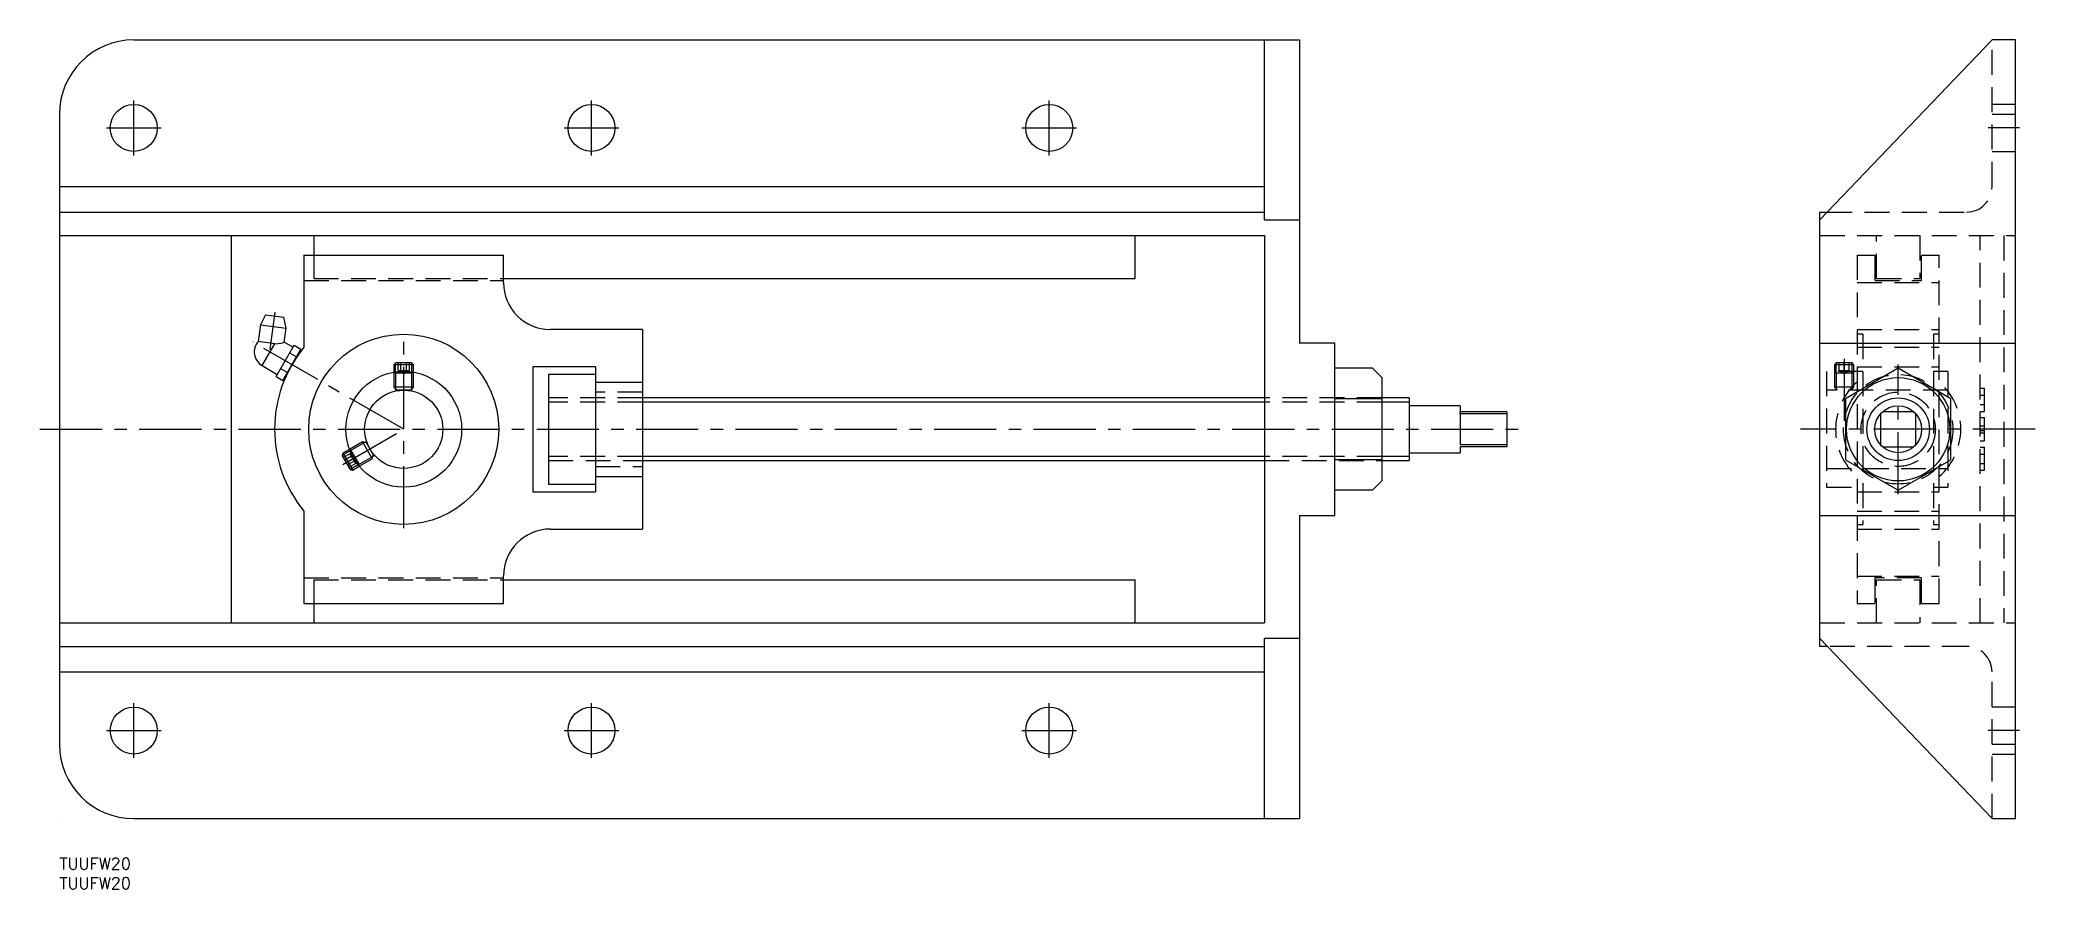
# Model space of a CAD drawing. Extents: x -5 to 505, y -8 to 209.
import ezdxf

# ---------------------------------------------------------------- set-up
doc = ezdxf.new("R2010")
doc.units = 0
doc.header["$LTSCALE"] = 0.5
doc.linetypes.add('CENTER', pattern=[50.8, 31.75, -6.35, 6.35, -6.35])
doc.linetypes.add('DASHED', pattern=[19.05, 12.7, -6.35])
for name, color, linetype in [('MSM_CENTER', 1, 'CENTER'), ('MSM_CONTINUOUS', 7, 'CONTINUOUS'), ('MSM_DASHED', 4, 'DASHED'), ('MSM_NARROW', 5, 'CONTINUOUS'), ('MSM_PART_NUMBER', 7, 'CONTINUOUS')]:
    doc.layers.add(name, color=color, linetype=linetype)
doc.styles.get("Standard").update_dxf_attribs({"font": 'txt.shx', "height": 3, "bigfont": 'bigfont.shx'})

msp = doc.modelspace()

# ---------------------------------------------------------------- linework, layer by layer
at = {"layer": 'MSM_CENTER'}
for p, q in [((19, 179.5), (19, 193.5)), ((136, 179.5), (136, 193.5)), ((253, 179.5), (253, 193.5)), ((12, 186.5), (26, 186.5)), ((129, 186.5), (143, 186.5)), ((246, 186.5), (260, 186.5)), ((501, 186.5), (493, 186.5)), ((53.88, 129.89), (55.14, 139.46)), ((88, 84.2), (88, 134.8)), ((88, 109.5), (49.46, 131.75)), ((456.2, 127.5), (456.2, 109.5)), ((470, 92.91), (470, 126.09)), ((-5, 109.5), (375, 109.5)), ((72.41, 100.5), (88, 109.5)), ((505, 109.5), (445, 109.5)), ((19, 25.5), (19, 39.5)), ((136, 25.5), (136, 39.5)), ((253, 25.5), (253, 39.5)), ((12, 32.5), (26, 32.5)), ((129, 32.5), (143, 32.5)), ((246, 32.5), (260, 32.5)), ((501, 32.5), (493, 32.5)), ((0, 10), (0, 10))]:
    msp.add_line(p, q, dxfattribs=at)
at = {"layer": 'MSM_CONTINUOUS'}
for p, q in [((19, 209), (317, 209)), ((308, 163), (308, 209)), ((317, 209), (317, 131.5)), ((450, 163), (494, 209)), ((500, 209), (494, 209)), ((500, 10), (500, 209)), ((0, 190), (0, 29)), ((0, 165), (308, 165)), ((450, 54), (450, 165)), ((450, 165), (451.91, 165)), ((0, 159), (308, 159)), ((44, 60), (44, 159)), ((65, 159), (65, 154)), ((275, 148), (275, 159)), ((308, 163), (317, 163)), ((308, 159), (308, 60)), ((62.5, 154), (113.5, 154)), ((62.5, 154), (62.5, 130.45)), ((113.5, 147), (113.5, 154)), ((113.5, 148), (275, 148)), ((52.63, 138.78), (51.38, 136.22)), ((52.63, 138.78), (57.39, 138.16)), ((57.93, 135.36), (57.39, 138.16)), ((51.38, 136.22), (50.82, 131.92)), ((51.38, 136.22), (57.93, 135.36)), ((57.45, 131.76), (57.93, 135.36)), ((149, 135), (125.5, 135)), ((149, 135), (149, 84)), ((55.02, 131.37), (50.82, 131.92)), ((55.02, 131.37), (55.93, 131.38)), ((55.38, 123), (60, 131)), ((55.93, 131.38), (56.68, 131.53)), ((56.68, 131.53), (57.26, 131.7)), ((57.11, 122), (61.73, 130)), ((57.26, 131.7), (57.45, 131.76)), ((59.69, 130.46), (57.45, 131.76)), ((58.84, 129), (60.58, 128)), ((60, 131), (61.73, 130)), ((326, 131.5), (317, 131.5)), ((326, 87.5), (326, 131.5)), ((450, 131.5), (500, 131.5)), ((51.79, 125.79), (55.69, 123.54)), ((55.38, 123), (57.11, 122)), ((56.53, 125), (58.27, 124)), ((85.99, 126.5), (85.5, 126.01)), ((85.5, 126.01), (85.5, 124.09)), ((90.5, 126.01), (85.5, 126.01)), ((90.01, 126.5), (85.99, 126.5)), ((90.5, 126.01), (90.01, 126.5)), ((90.5, 124.09), (90.5, 126.01)), ((121, 125.5), (121, 93.5)), ((137, 125.5), (121, 125.5)), ((137, 123.5), (125, 123.5)), ((125, 123.5), (125, 95.5)), ((137, 125.5), (137, 93.5)), ((335.61, 125.09), (326, 125.09)), ((338, 122.7), (335.61, 125.09)), ((338, 122.7), (338, 96.3)), ((470, 125.09), (456.5, 117.29)), ((483.5, 117.29), (470, 125.09)), ((137, 121.57), (149, 121.57)), ((308, 117.5), (149, 117.5)), ((345, 117.5), (338, 117.5)), ((345, 117.5), (345, 101.5)), ((338, 117.29), (326, 117.29)), ((358, 115.5), (345, 115.5)), ((358, 115.5), (358, 114)), ((370, 114), (358, 114)), ((358, 113.47), (358, 105.53)), ((370, 113.47), (358, 113.47)), ((370, 114), (370, 105)), ((456.5, 117.29), (456.5, 101.71)), ((465.5, 113.47), (465.5, 105.53)), ((473.97, 114), (466.03, 114)), ((474.5, 113.47), (473.97, 114)), ((474.5, 105.53), (474.5, 113.47)), ((483.5, 101.71), (483.5, 117.29)), ((72.45, 103.41), (72.27, 102.74)), ((72.27, 102.74), (74.28, 99.26)), ((74.12, 104.37), (72.45, 103.41)), ((72.45, 103.41), (74.95, 99.08)), ((345, 103.5), (358, 103.5)), ((370, 105.53), (358, 105.53)), ((358, 105), (358, 103.5)), ((370, 105), (358, 105)), ((466.03, 105), (473.97, 105)), ((74.28, 99.26), (74.95, 99.08)), ((74.95, 99.08), (76.62, 100.04)), ((137, 97.43), (149, 97.43)), ((149, 101.5), (308, 101.5)), ((338, 101.71), (326, 101.71)), ((338, 101.5), (345, 101.5)), ((456.5, 101.71), (470, 93.91)), ((470, 93.91), (483.5, 101.71)), ((121, 93.5), (137, 93.5)), ((125, 95.5), (137, 95.5)), ((335.61, 93.91), (326, 93.91)), ((335.61, 93.91), (338, 96.3)), ((62.5, 88.55), (62.5, 65)), ((317, 87.5), (326, 87.5)), ((317, 87.5), (317, 10)), ((450, 87.5), (500, 87.5)), ((125.5, 84), (149, 84)), ((113.5, 65), (113.5, 72)), ((113.5, 71), (275, 71)), ((275, 60), (275, 71)), ((62.5, 65), (113.5, 65)), ((65, 65), (65, 60)), ((0, 60), (308, 60)), ((0, 54), (308, 54)), ((308, 10), (308, 56)), ((317, 56), (308, 56)), ((494, 10), (450, 56)), ((451.91, 54), (450, 54)), ((19, 10), (317, 10)), ((494, 10), (500, 10))]:
    msp.add_line(p, q, dxfattribs=at)
for centre, radius in [((19, 186.5), 6), ((136, 186.5), 6), ((253, 186.5), 6), ((88, 109.5), 24.3), ((88, 109.5), 14.8), ((470, 109.5), 13.2), ((88, 109.5), 10), ((470, 109.5), 8), ((470, 109.5), 6), ((19, 32.5), 6), ((136, 32.5), 6), ((253, 32.5), 6)]:
    msp.add_circle(centre, radius, dxfattribs=at)
for centre, radius, start, end in [((19, 190), 19, 90, 180), ((125.5, 147), 12, 180, 270), ((53.79, 129.25), 4, 138.0885, 240), ((88, 109.5), 33, 140.5994, 219.4006), ((125.5, 72), 12, 90, 180), ((19, 29), 19, 180, 270)]:
    msp.add_arc(centre, radius, start, end, dxfattribs=at)
at = {"layer": 'MSM_DASHED'}
for p, q in [((494, 171.5), (494, 209)), ((500, 192.5), (494, 192.5)), ((494, 190), (500, 190)), ((494, 180.5), (500, 180.5)), ((451.91, 165), (487.5, 165)), ((450, 159), (500, 159)), ((464.5, 148), (464.5, 159)), ((475.5, 159), (475.5, 148)), ((491, 60), (491, 159)), ((497, 159), (497, 60)), ((65, 154), (65, 148)), ((459.5, 154), (464, 154)), ((459.5, 154), (459.5, 65)), ((464, 154), (464, 147.5)), ((476, 147.5), (476, 154)), ((476, 154), (480.5, 154)), ((480.5, 65), (480.5, 154)), ((65, 148), (113.5, 148)), ((464.5, 148), (475.5, 148)), ((62.5, 147.5), (113.5, 147.5)), ((459.5, 147), (480.5, 147)), ((464, 147.5), (476, 147.5)), ((459.5, 135), (480.5, 135)), ((461, 133.8), (459.5, 133.8)), ((461, 133.8), (461, 85.2)), ((480.5, 133.8), (479, 133.8)), ((479, 133.8), (479, 85.2)), ((459.5, 130.45), (480.5, 130.45)), ((85.5, 124.09), (85.5, 120.25)), ((85.69, 124.11), (85.93, 123.87)), ((85.93, 124.15), (85.93, 119.29)), ((90.07, 123.87), (85.93, 123.87)), ((86.56, 124.5), (86.56, 126.5)), ((86.56, 124.5), (89.44, 124.5)), ((86.75, 124.5), (88, 123.78)), ((87.28, 124.5), (87.28, 126.5)), ((88, 123.78), (89.25, 124.5)), ((88.72, 124.5), (88.72, 126.5)), ((89.44, 124.5), (89.44, 126.5)), ((90.07, 119.28), (90.07, 124.15)), ((90.07, 123.87), (90.32, 124.12)), ((90.5, 120.25), (90.5, 124.09)), ((461, 124.3), (451.7, 124.3)), ((451.7, 124.3), (451.7, 94.7)), ((454.19, 126.5), (453.7, 126.01)), ((458.7, 126.01), (453.7, 126.01)), ((453.7, 126.01), (453.7, 120.25)), ((453.7, 124.3), (454.13, 123.87)), ((454.13, 123.87), (454.13, 126.44)), ((454.13, 123.87), (454.13, 119.5)), ((458.27, 123.87), (454.13, 123.87)), ((458.21, 126.5), (454.19, 126.5)), ((454.95, 124.5), (454.95, 126.5)), ((454.95, 124.5), (457.45, 124.5)), ((454.95, 124.5), (456.2, 123.78)), ((456.2, 124.5), (456.2, 126.5)), ((456.2, 123.78), (457.45, 124.5)), ((457.45, 124.5), (457.45, 126.5)), ((458.7, 126.01), (458.21, 126.5)), ((458.27, 123.87), (458.27, 126.44)), ((458.27, 123.87), (458.7, 124.3)), ((458.27, 119.5), (458.27, 123.87)), ((458.7, 120.25), (458.7, 126.01)), ((459.5, 125.5), (480.5, 125.5)), ((482.7, 124.3), (479, 124.3)), ((482.7, 124.3), (482.7, 94.7)), ((90.5, 120.25), (85.5, 120.25)), ((85.5, 120.25), (86.25, 119.5)), ((90.07, 119.5), (85.93, 119.5)), ((89.75, 119.5), (90.5, 120.25)), ((149, 117.5), (125, 117.5)), ((149, 119), (137, 119)), ((338, 117.5), (308, 117.5)), ((482.7, 119.5), (451.7, 119.5)), ((453.7, 120.25), (454.45, 119.5)), ((458.7, 120.25), (453.7, 120.25)), ((457.95, 119.5), (458.7, 120.25)), ((491, 119.99), (492.05, 119.99)), ((491, 118.21), (492.05, 118.21)), ((492.05, 114.05), (492.05, 119.99)), ((149, 116.42), (125, 116.42)), ((338, 116.42), (308, 116.42)), ((358, 113.47), (358, 114)), ((491, 115.84), (492.05, 115.84)), ((491, 114.05), (492.05, 114.05)), ((491, 112.47), (492.05, 112.47)), ((492.05, 106.53), (492.05, 112.47)), ((491, 110.39), (492.05, 110.39)), ((491, 109.17), (492.05, 109.17)), ((491, 108.61), (492.05, 108.61)), ((74.29, 103.25), (72.56, 102.25)), ((74.65, 102.62), (72.92, 101.62)), ((77.44, 106.29), (74.12, 104.37)), ((74.52, 104.11), (74.18, 104.2)), ((78.49, 106.4), (74.27, 103.96)), ((75.73, 100.75), (74.29, 103.25)), ((75.63, 102.36), (74.38, 103.08)), ((74.52, 104.11), (76.59, 100.53)), ((75.63, 100.92), (75.63, 102.36)), ((76.34, 100.38), (80.56, 102.82)), ((77.44, 106.29), (79.94, 101.96)), ((78.46, 106.02), (77.44, 106.29)), ((78.31, 106.29), (80.37, 102.71)), ((79.94, 101.96), (80.21, 102.98)), ((149, 102.58), (125, 102.58)), ((338, 102.58), (308, 102.58)), ((491, 106.53), (492.05, 106.53)), ((491, 104.95), (492.05, 104.95)), ((491, 103.16), (492.05, 103.16)), ((492.05, 99.01), (492.05, 104.95)), ((75.37, 101.38), (73.64, 100.38)), ((75.73, 100.75), (74, 99.75)), ((76.5, 100.19), (76.59, 100.53)), ((76.62, 100.04), (79.94, 101.96)), ((125, 101.5), (149, 101.5)), ((137, 100), (149, 100)), ((308, 101.5), (338, 101.5)), ((451.7, 99.5), (482.7, 99.5)), ((491, 100.79), (492.05, 100.79)), ((491, 99.01), (492.05, 99.01)), ((451.7, 94.7), (461, 94.7)), ((459.5, 93.5), (480.5, 93.5)), ((479, 94.7), (482.7, 94.7)), ((459.5, 88.55), (480.5, 88.55)), ((459.5, 85.2), (461, 85.2)), ((459.5, 84), (480.5, 84)), ((479, 85.2), (480.5, 85.2)), ((62.5, 71.5), (113.5, 71.5)), ((459.5, 72), (480.5, 72)), ((464, 71.5), (464, 65)), ((476, 71.5), (464, 71.5)), ((476, 65), (476, 71.5)), ((65, 71), (65, 65)), ((65, 71), (113.5, 71)), ((464.5, 71), (475.5, 71)), ((464.5, 60), (464.5, 71)), ((475.5, 71), (475.5, 60)), ((459.5, 65), (464, 65)), ((476, 65), (480.5, 65)), ((450, 60), (500, 60)), ((487.5, 54), (451.91, 54)), ((494, 10), (494, 47.5)), ((500, 38.5), (494, 38.5)), ((494, 29), (500, 29)), ((494, 26.5), (500, 26.5))]:
    msp.add_line(p, q, dxfattribs=at)
for radius in [14, 9.5]:
    msp.add_circle((470, 109.5), radius, dxfattribs=at)
for centre, radius, start, end in [((487.5, 171.5), 6.5, 270, 360), ((470, 109.5), 16, 131.0145, 228.9855), ((470, 109.5), 16, 311.0145, 48.9855), ((487.5, 47.5), 6.5, 0, 90)]:
    msp.add_arc(centre, radius, start, end, dxfattribs=at)
at = {"layer": 'MSM_NARROW'}
for p, q in [((0, 171.5), (308, 171.5)), ((51.79, 125.79), (55.02, 131.37)), ((85.93, 124.15), (85.93, 126.44)), ((90.07, 124.15), (90.07, 126.44)), ((308, 116.42), (149, 116.42)), ((345, 116.42), (338, 116.42)), ((74.27, 103.96), (72.29, 102.82)), ((308, 102.58), (149, 102.58)), ((345, 102.58), (338, 102.58)), ((76.34, 100.38), (74.36, 99.24)), ((0, 47.5), (308, 47.5))]:
    msp.add_line(p, q, dxfattribs=at)

# ---------------------------------------------------------------- texts
at = {"layer": 'MSM_PART_NUMBER'}
for p in [(0, -3), (0, -8)]:
    msp.add_text('TUUFW20', height=3, dxfattribs=at).set_placement(p)

doc.saveas('drawing.dxf')
